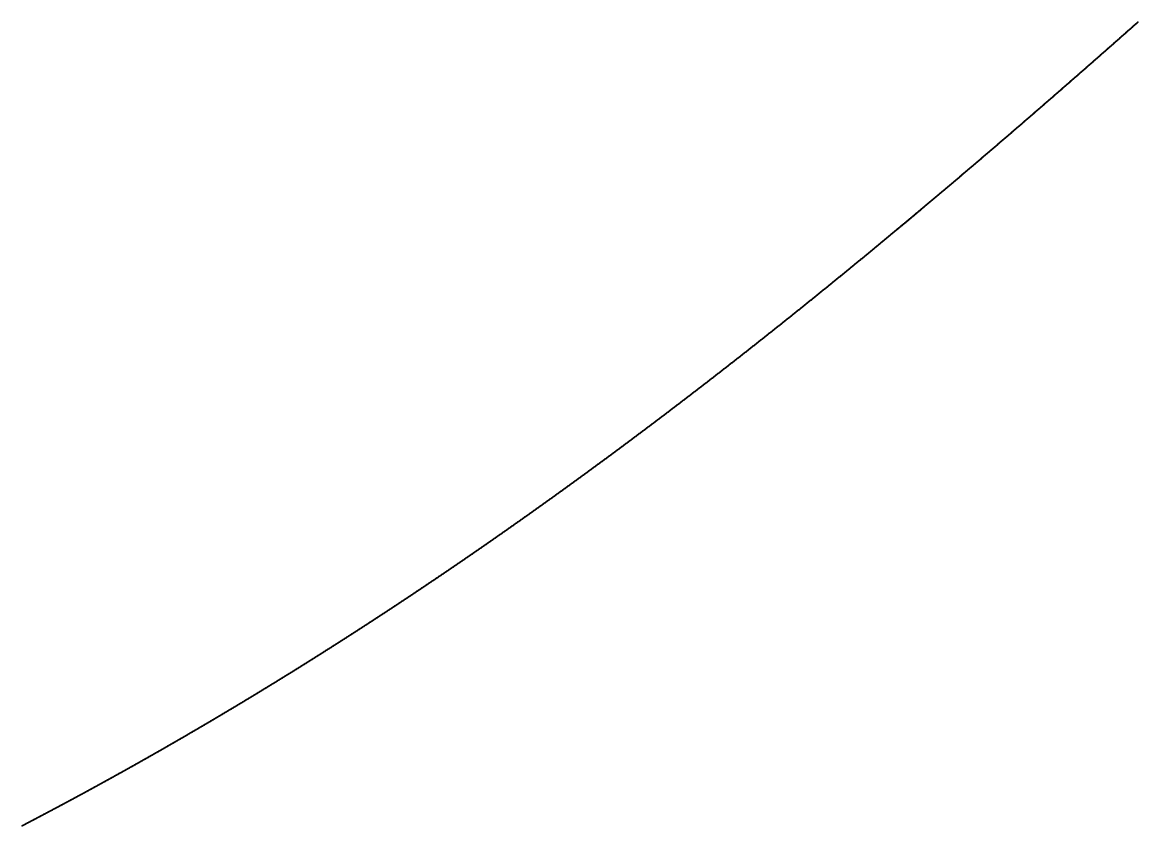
# Model space of a CAD drawing. Header units: metres. Extents: x 0 to 360, y 0 to 49.
# Drawn here: x 45.01 to 67.5, y 9.22 to 25.42 of the extents above; entities that cross this region are included whole.
import ezdxf

# ---------------------------------------------------------------- set-up
doc = ezdxf.new("R2010")
doc.units = ezdxf.units.M

msp = doc.modelspace()

# ---------------------------------------------------------------- linework, layer by layer
for p in [(67.498, 25.414), (67.504, 25.419), (67.243, 25.189), (67.249, 25.194), (67.256, 25.2), (67.262, 25.206), (67.268, 25.211), (67.275, 25.217), (67.281, 25.222), (67.288, 25.228), (67.294, 25.234), (67.3, 25.239), (67.307, 25.245), (67.313, 25.251), (67.319, 25.256), (67.326, 25.262), (67.332, 25.267), (67.339, 25.273), (67.345, 25.279), (67.351, 25.284), (67.358, 25.29), (67.364, 25.296), (67.37, 25.301), (67.377, 25.307), (67.383, 25.313), (67.389, 25.318), (67.396, 25.324), (67.402, 25.329), (67.409, 25.335), (67.415, 25.341), (67.421, 25.346), (67.428, 25.352), (67.434, 25.358), (67.44, 25.363), (67.447, 25.369), (67.453, 25.374), (67.459, 25.38), (67.466, 25.386), (67.472, 25.391), (67.479, 25.397), (67.485, 25.403), (67.491, 25.408), (66.988, 24.963), (66.994, 24.969), (67, 24.975), (67.007, 24.98), (67.013, 24.986), (67.02, 24.992), (67.026, 24.997), (67.032, 25.003), (67.039, 25.008), (67.045, 25.014), (67.051, 25.02), (67.058, 25.025), (67.064, 25.031), (67.071, 25.037), (67.077, 25.042), (67.083, 25.048), (67.09, 25.053), (67.096, 25.059), (67.103, 25.065), (67.109, 25.07), (67.115, 25.076), (67.122, 25.082), (67.128, 25.087), (67.134, 25.093), (67.141, 25.099), (67.147, 25.104), (67.154, 25.11), (67.16, 25.115), (67.166, 25.121), (67.173, 25.127), (67.179, 25.132), (67.186, 25.138), (67.192, 25.144), (67.198, 25.149), (67.205, 25.155), (67.211, 25.161), (67.217, 25.166), (67.224, 25.172), (67.23, 25.177), (67.237, 25.183), (66.738, 24.744), (66.744, 24.749), (66.751, 24.755), (66.757, 24.761), (66.763, 24.766), (66.77, 24.772), (66.776, 24.777), (66.783, 24.783), (66.789, 24.789), (66.796, 24.794), (66.802, 24.8), (66.808, 24.806), (66.815, 24.811), (66.821, 24.817), (66.828, 24.823), (66.834, 24.828), (66.84, 24.834), (66.847, 24.839), (66.853, 24.845), (66.86, 24.851), (66.866, 24.856), (66.872, 24.862), (66.879, 24.868), (66.885, 24.873), (66.892, 24.879), (66.898, 24.884), (66.904, 24.89), (66.911, 24.896), (66.917, 24.901), (66.924, 24.907), (66.93, 24.913), (66.936, 24.918), (66.943, 24.924), (66.949, 24.93), (66.956, 24.935), (66.962, 24.941), (66.968, 24.946), (66.975, 24.952), (66.981, 24.958), (66.481, 24.518), (66.487, 24.524), (66.494, 24.529), (66.5, 24.535), (66.507, 24.541), (66.513, 24.546), (66.52, 24.552), (66.526, 24.558), (66.532, 24.563), (66.539, 24.569), (66.545, 24.575), (66.552, 24.58), (66.558, 24.586), (66.565, 24.591), (66.571, 24.597), (66.577, 24.603), (66.584, 24.608), (66.59, 24.614), (66.597, 24.62), (66.603, 24.625), (66.61, 24.631), (66.616, 24.637), (66.622, 24.642), (66.629, 24.648), (66.635, 24.653), (66.642, 24.659), (66.648, 24.665), (66.654, 24.67), (66.661, 24.676), (66.667, 24.682), (66.674, 24.687), (66.68, 24.693), (66.687, 24.699), (66.693, 24.704), (66.699, 24.71), (66.706, 24.715), (66.712, 24.721), (66.719, 24.727), (66.725, 24.732), (66.731, 24.738), (66.223, 24.293), (66.23, 24.298), (66.236, 24.304), (66.243, 24.31), (66.249, 24.315), (66.256, 24.321), (66.262, 24.326), (66.269, 24.332), (66.275, 24.338), (66.281, 24.343), (66.288, 24.349), (66.294, 24.355), (66.301, 24.36), (66.307, 24.366), (66.314, 24.372), (66.32, 24.377), (66.327, 24.383), (66.333, 24.388), (66.339, 24.394), (66.346, 24.4), (66.352, 24.405), (66.359, 24.411), (66.365, 24.417), (66.372, 24.422), (66.378, 24.428), (66.384, 24.434), (66.391, 24.439), (66.397, 24.445), (66.404, 24.451), (66.41, 24.456), (66.417, 24.462), (66.423, 24.467), (66.43, 24.473), (66.436, 24.479), (66.442, 24.484), (66.449, 24.49), (66.455, 24.496), (66.462, 24.501), (66.468, 24.507), (66.475, 24.513), (65.965, 24.067), (65.971, 24.073), (65.978, 24.078), (65.984, 24.084), (65.991, 24.09), (65.997, 24.095), (66.004, 24.101), (66.01, 24.107), (66.017, 24.112), (66.023, 24.118), (66.03, 24.123), (66.036, 24.129), (66.043, 24.135), (66.049, 24.14), (66.056, 24.146), (66.062, 24.152), (66.068, 24.157), (66.075, 24.163), (66.081, 24.169), (66.088, 24.174), (66.094, 24.18), (66.101, 24.186), (66.107, 24.191), (66.114, 24.197), (66.12, 24.202), (66.127, 24.208), (66.133, 24.214), (66.139, 24.219), (66.146, 24.225), (66.152, 24.231), (66.159, 24.236), (66.165, 24.242), (66.172, 24.248), (66.178, 24.253), (66.185, 24.259), (66.191, 24.264), (66.198, 24.27), (66.204, 24.276), (66.21, 24.281), (66.217, 24.287), (65.706, 23.842), (65.712, 23.847), (65.719, 23.853), (65.725, 23.858), (65.732, 23.864), (65.738, 23.87), (65.745, 23.875), (65.751, 23.881), (65.758, 23.887), (65.764, 23.892), (65.771, 23.898), (65.777, 23.904), (65.784, 23.909), (65.79, 23.915), (65.797, 23.92), (65.803, 23.926), (65.81, 23.932), (65.816, 23.937), (65.823, 23.943), (65.829, 23.949), (65.836, 23.954), (65.842, 23.96), (65.848, 23.966), (65.855, 23.971), (65.861, 23.977), (65.868, 23.982), (65.874, 23.988), (65.881, 23.994), (65.887, 23.999), (65.894, 24.005), (65.9, 24.011), (65.907, 24.016), (65.913, 24.022), (65.92, 24.028), (65.926, 24.033), (65.933, 24.039), (65.939, 24.045), (65.946, 24.05), (65.952, 24.056), (65.959, 24.061), (65.446, 23.616), (65.452, 23.622), (65.459, 23.627), (65.465, 23.633), (65.472, 23.639), (65.478, 23.644), (65.485, 23.65), (65.491, 23.655), (65.498, 23.661), (65.504, 23.667), (65.511, 23.672), (65.517, 23.678), (65.524, 23.684), (65.53, 23.689), (65.537, 23.695), (65.543, 23.701), (65.55, 23.706), (65.556, 23.712), (65.563, 23.717), (65.569, 23.723), (65.576, 23.729), (65.582, 23.734), (65.589, 23.74), (65.595, 23.746), (65.602, 23.751), (65.608, 23.757), (65.615, 23.763), (65.621, 23.768), (65.628, 23.774), (65.634, 23.779), (65.641, 23.785), (65.647, 23.791), (65.654, 23.796), (65.66, 23.802), (65.667, 23.808), (65.673, 23.813), (65.68, 23.819), (65.686, 23.825), (65.693, 23.83), (65.699, 23.836), (65.185, 23.39), (65.192, 23.396), (65.198, 23.402), (65.205, 23.407), (65.211, 23.413), (65.218, 23.419), (65.224, 23.424), (65.231, 23.43), (65.237, 23.436), (65.244, 23.441), (65.25, 23.447), (65.257, 23.452), (65.263, 23.458), (65.27, 23.464), (65.276, 23.469), (65.283, 23.475), (65.289, 23.481), (65.296, 23.486), (65.303, 23.492), (65.309, 23.498), (65.316, 23.503), (65.322, 23.509), (65.329, 23.514), (65.335, 23.52), (65.342, 23.526), (65.348, 23.531), (65.355, 23.537), (65.361, 23.543), (65.368, 23.548), (65.374, 23.554), (65.381, 23.56), (65.387, 23.565), (65.394, 23.571), (65.4, 23.576), (65.407, 23.582), (65.413, 23.588), (65.42, 23.593), (65.426, 23.599), (65.433, 23.605), (65.439, 23.61), (64.923, 23.165), (64.93, 23.171), (64.937, 23.176), (64.943, 23.182), (64.95, 23.187), (64.956, 23.193), (64.963, 23.199), (64.969, 23.204), (64.976, 23.21), (64.982, 23.216), (64.989, 23.221), (64.995, 23.227), (65.002, 23.233), (65.009, 23.238), (65.015, 23.244), (65.022, 23.249), (65.028, 23.255), (65.035, 23.261), (65.041, 23.266), (65.048, 23.272), (65.054, 23.278), (65.061, 23.283), (65.067, 23.289), (65.074, 23.295), (65.081, 23.3), (65.087, 23.306), (65.094, 23.311), (65.1, 23.317), (65.107, 23.323), (65.113, 23.328), (65.12, 23.334), (65.126, 23.34), (65.133, 23.345), (65.139, 23.351), (65.146, 23.357), (65.152, 23.362), (65.159, 23.368), (65.165, 23.373), (65.172, 23.379), (65.179, 23.385), (64.661, 22.939), (64.668, 22.945), (64.674, 22.951), (64.681, 22.956), (64.687, 22.962), (64.694, 22.968), (64.7, 22.973), (64.707, 22.979), (64.714, 22.985), (64.72, 22.99), (64.727, 22.996), (64.733, 23.001), (64.74, 23.007), (64.746, 23.013), (64.753, 23.018), (64.759, 23.024), (64.766, 23.03), (64.773, 23.035), (64.779, 23.041), (64.786, 23.047), (64.792, 23.052), (64.799, 23.058), (64.805, 23.063), (64.812, 23.069), (64.819, 23.075), (64.825, 23.08), (64.832, 23.086), (64.838, 23.092), (64.845, 23.097), (64.851, 23.103), (64.858, 23.109), (64.864, 23.114), (64.871, 23.12), (64.878, 23.125), (64.884, 23.131), (64.891, 23.137), (64.897, 23.142), (64.904, 23.148), (64.91, 23.154), (64.917, 23.159), (64.404, 22.72), (64.411, 22.725), (64.417, 22.731), (64.424, 22.737), (64.431, 22.742), (64.437, 22.748), (64.444, 22.753), (64.45, 22.759), (64.457, 22.765), (64.464, 22.77), (64.47, 22.776), (64.477, 22.782), (64.483, 22.787), (64.49, 22.793), (64.496, 22.799), (64.503, 22.804), (64.51, 22.81), (64.516, 22.815), (64.523, 22.821), (64.529, 22.827), (64.536, 22.832), (64.543, 22.838), (64.549, 22.844), (64.556, 22.849), (64.562, 22.855), (64.569, 22.861), (64.575, 22.866), (64.582, 22.872), (64.589, 22.877), (64.595, 22.883), (64.602, 22.889), (64.608, 22.894), (64.615, 22.9), (64.622, 22.906), (64.628, 22.911), (64.635, 22.917), (64.641, 22.923), (64.648, 22.928), (64.654, 22.934), (64.14, 22.494), (64.147, 22.5), (64.153, 22.506), (64.16, 22.511), (64.167, 22.517), (64.173, 22.522), (64.18, 22.528), (64.186, 22.534), (64.193, 22.539), (64.2, 22.545), (64.206, 22.551), (64.213, 22.556), (64.219, 22.562), (64.226, 22.568), (64.233, 22.573), (64.239, 22.579), (64.246, 22.584), (64.252, 22.59), (64.259, 22.596), (64.266, 22.601), (64.272, 22.607), (64.279, 22.613), (64.285, 22.618), (64.292, 22.624), (64.299, 22.63), (64.305, 22.635), (64.312, 22.641), (64.318, 22.646), (64.325, 22.652), (64.332, 22.658), (64.338, 22.663), (64.345, 22.669), (64.351, 22.675), (64.358, 22.68), (64.365, 22.686), (64.371, 22.691), (64.378, 22.697), (64.384, 22.703), (64.391, 22.708), (64.398, 22.714), (63.875, 22.269), (63.882, 22.275), (63.888, 22.28), (63.895, 22.286), (63.902, 22.292), (63.908, 22.297), (63.915, 22.303), (63.921, 22.309), (63.928, 22.314), (63.935, 22.32), (63.941, 22.325), (63.948, 22.331), (63.955, 22.337), (63.961, 22.342), (63.968, 22.348), (63.974, 22.354), (63.981, 22.359), (63.988, 22.365), (63.994, 22.37), (64.001, 22.376), (64.008, 22.382), (64.014, 22.387), (64.021, 22.393), (64.027, 22.399), (64.034, 22.404), (64.041, 22.41), (64.047, 22.415), (64.054, 22.421), (64.061, 22.427), (64.067, 22.432), (64.074, 22.438), (64.08, 22.444), (64.087, 22.449), (64.094, 22.455), (64.1, 22.461), (64.107, 22.466), (64.114, 22.472), (64.12, 22.477), (64.127, 22.483), (64.133, 22.489), (63.609, 22.044), (63.616, 22.05), (63.622, 22.055), (63.629, 22.061), (63.636, 22.067), (63.642, 22.072), (63.649, 22.078), (63.656, 22.083), (63.662, 22.089), (63.669, 22.095), (63.676, 22.1), (63.682, 22.106), (63.689, 22.112), (63.696, 22.117), (63.702, 22.123), (63.709, 22.128), (63.716, 22.134), (63.722, 22.14), (63.729, 22.145), (63.735, 22.151), (63.742, 22.157), (63.749, 22.162), (63.755, 22.168), (63.762, 22.173), (63.769, 22.179), (63.775, 22.185), (63.782, 22.19), (63.789, 22.196), (63.795, 22.202), (63.802, 22.207), (63.809, 22.213), (63.815, 22.218), (63.822, 22.224), (63.828, 22.23), (63.835, 22.235), (63.842, 22.241), (63.848, 22.247), (63.855, 22.252), (63.862, 22.258), (63.868, 22.263), (63.342, 21.819), (63.349, 21.825), (63.355, 21.83), (63.362, 21.836), (63.369, 21.842), (63.376, 21.847), (63.382, 21.853), (63.389, 21.858), (63.396, 21.864), (63.402, 21.87), (63.409, 21.875), (63.416, 21.881), (63.422, 21.887), (63.429, 21.892), (63.436, 21.898), (63.442, 21.903), (63.449, 21.909), (63.456, 21.915), (63.462, 21.92), (63.469, 21.926), (63.476, 21.932), (63.482, 21.937), (63.489, 21.943), (63.496, 21.948), (63.502, 21.954), (63.509, 21.96), (63.516, 21.965), (63.522, 21.971), (63.529, 21.977), (63.536, 21.982), (63.542, 21.988), (63.549, 21.993), (63.556, 21.999), (63.562, 22.005), (63.569, 22.01), (63.576, 22.016), (63.582, 22.022), (63.589, 22.027), (63.596, 22.033), (63.602, 22.038), (63.074, 21.594), (63.081, 21.6), (63.088, 21.605), (63.094, 21.611), (63.101, 21.617), (63.108, 21.622), (63.115, 21.628), (63.121, 21.634), (63.128, 21.639), (63.135, 21.645), (63.141, 21.65), (63.148, 21.656), (63.155, 21.662), (63.161, 21.667), (63.168, 21.673), (63.175, 21.679), (63.182, 21.684), (63.188, 21.69), (63.195, 21.695), (63.202, 21.701), (63.208, 21.707), (63.215, 21.712), (63.222, 21.718), (63.228, 21.723), (63.235, 21.729), (63.242, 21.735), (63.248, 21.74), (63.255, 21.746), (63.262, 21.752), (63.269, 21.757), (63.275, 21.763), (63.282, 21.768), (63.289, 21.774), (63.295, 21.78), (63.302, 21.785), (63.309, 21.791), (63.315, 21.797), (63.322, 21.802), (63.329, 21.808), (63.335, 21.813), (62.806, 21.37), (62.812, 21.375), (62.819, 21.381), (62.826, 21.386), (62.832, 21.392), (62.839, 21.398), (62.846, 21.403), (62.853, 21.409), (62.859, 21.415), (62.866, 21.42), (62.873, 21.426), (62.88, 21.431), (62.886, 21.437), (62.893, 21.443), (62.9, 21.448), (62.906, 21.454), (62.913, 21.459), (62.92, 21.465), (62.927, 21.471), (62.933, 21.476), (62.94, 21.482), (62.947, 21.488), (62.953, 21.493), (62.96, 21.499), (62.967, 21.504), (62.974, 21.51), (62.98, 21.516), (62.987, 21.521), (62.994, 21.527), (63, 21.532), (63.007, 21.538), (63.014, 21.544), (63.021, 21.549), (63.027, 21.555), (63.034, 21.561), (63.041, 21.566), (63.047, 21.572), (63.054, 21.577), (63.061, 21.583), (63.068, 21.589), (62.536, 21.145), (62.543, 21.151), (62.549, 21.156), (62.556, 21.162), (62.563, 21.168), (62.57, 21.173), (62.576, 21.179), (62.583, 21.184), (62.59, 21.19), (62.597, 21.196), (62.603, 21.201), (62.61, 21.207), (62.617, 21.212), (62.624, 21.218), (62.63, 21.224), (62.637, 21.229), (62.644, 21.235), (62.651, 21.241), (62.657, 21.246), (62.664, 21.252), (62.671, 21.257), (62.678, 21.263), (62.684, 21.269), (62.691, 21.274), (62.698, 21.28), (62.704, 21.285), (62.711, 21.291), (62.718, 21.297), (62.725, 21.302), (62.731, 21.308), (62.738, 21.313), (62.745, 21.319), (62.752, 21.325), (62.758, 21.33), (62.765, 21.336), (62.772, 21.342), (62.779, 21.347), (62.785, 21.353), (62.792, 21.358), (62.799, 21.364), (62.258, 20.915), (62.265, 20.921), (62.272, 20.927), (62.279, 20.932), (62.285, 20.938), (62.292, 20.943), (62.299, 20.949), (62.306, 20.955), (62.313, 20.96), (62.319, 20.966), (62.326, 20.971), (62.333, 20.977), (62.34, 20.983), (62.346, 20.988), (62.353, 20.994), (62.36, 20.999), (62.367, 21.005), (62.373, 21.011), (62.38, 21.016), (62.387, 21.022), (62.394, 21.027), (62.401, 21.033), (62.407, 21.039), (62.414, 21.044), (62.421, 21.05), (62.428, 21.055), (62.434, 21.061), (62.441, 21.067), (62.448, 21.072), (62.455, 21.078), (62.461, 21.083), (62.468, 21.089), (62.475, 21.095), (62.482, 21.1), (62.488, 21.106), (62.495, 21.111), (62.502, 21.117), (62.509, 21.123), (62.516, 21.128), (62.522, 21.134), (62.529, 21.14), (61.987, 20.691), (61.993, 20.697), (62, 20.702), (62.007, 20.708), (62.014, 20.714), (62.021, 20.719), (62.027, 20.725), (62.034, 20.73), (62.041, 20.736), (62.048, 20.742), (62.055, 20.747), (62.061, 20.753), (62.068, 20.758), (62.075, 20.764), (62.082, 20.77), (62.089, 20.775), (62.095, 20.781), (62.102, 20.786), (62.109, 20.792), (62.116, 20.798), (62.123, 20.803), (62.129, 20.809), (62.136, 20.814), (62.143, 20.82), (62.15, 20.826), (62.157, 20.831), (62.163, 20.837), (62.17, 20.842), (62.177, 20.848), (62.184, 20.854), (62.19, 20.859), (62.197, 20.865), (62.204, 20.87), (62.211, 20.876), (62.218, 20.882), (62.224, 20.887), (62.231, 20.893), (62.238, 20.898), (62.245, 20.904), (62.252, 20.91), (61.714, 20.468), (61.721, 20.473), (61.728, 20.479), (61.734, 20.484), (61.741, 20.49), (61.748, 20.495), (61.755, 20.501), (61.762, 20.507), (61.768, 20.512), (61.775, 20.518), (61.782, 20.523), (61.789, 20.529), (61.796, 20.535), (61.803, 20.54), (61.809, 20.546), (61.816, 20.551), (61.823, 20.557), (61.83, 20.563), (61.837, 20.568), (61.844, 20.574), (61.85, 20.579), (61.857, 20.585), (61.864, 20.591), (61.871, 20.596), (61.878, 20.602), (61.884, 20.607), (61.891, 20.613), (61.898, 20.619), (61.905, 20.624), (61.912, 20.63), (61.918, 20.635), (61.925, 20.641), (61.932, 20.647), (61.939, 20.652), (61.946, 20.658), (61.953, 20.663), (61.959, 20.669), (61.966, 20.675), (61.973, 20.68), (61.98, 20.686), (61.44, 20.244), (61.447, 20.25), (61.454, 20.255), (61.461, 20.261), (61.468, 20.266), (61.474, 20.272), (61.481, 20.278), (61.488, 20.283), (61.495, 20.289), (61.502, 20.294), (61.509, 20.3), (61.515, 20.305), (61.522, 20.311), (61.529, 20.317), (61.536, 20.322), (61.543, 20.328), (61.55, 20.333), (61.557, 20.339), (61.563, 20.345), (61.57, 20.35), (61.577, 20.356), (61.584, 20.361), (61.591, 20.367), (61.598, 20.373), (61.604, 20.378), (61.611, 20.384), (61.618, 20.389), (61.625, 20.395), (61.632, 20.4), (61.639, 20.406), (61.646, 20.412), (61.652, 20.417), (61.659, 20.423), (61.666, 20.428), (61.673, 20.434), (61.68, 20.44), (61.687, 20.445), (61.693, 20.451), (61.7, 20.456), (61.707, 20.462), (61.165, 20.021), (61.172, 20.026), (61.179, 20.032), (61.186, 20.038), (61.193, 20.043), (61.2, 20.049), (61.207, 20.054), (61.213, 20.06), (61.22, 20.065), (61.227, 20.071), (61.234, 20.077), (61.241, 20.082), (61.248, 20.088), (61.255, 20.093), (61.262, 20.099), (61.268, 20.104), (61.275, 20.11), (61.282, 20.116), (61.289, 20.121), (61.296, 20.127), (61.303, 20.132), (61.31, 20.138), (61.317, 20.144), (61.323, 20.149), (61.33, 20.155), (61.337, 20.16), (61.344, 20.166), (61.351, 20.171), (61.358, 20.177), (61.365, 20.183), (61.372, 20.188), (61.378, 20.194), (61.385, 20.199), (61.392, 20.205), (61.399, 20.211), (61.406, 20.216), (61.413, 20.222), (61.42, 20.227), (61.426, 20.233), (61.433, 20.238), (60.883, 19.792), (60.889, 19.798), (60.896, 19.803), (60.903, 19.809), (60.91, 19.815), (60.917, 19.82), (60.924, 19.826), (60.931, 19.831), (60.938, 19.837), (60.945, 19.842), (60.952, 19.848), (60.959, 19.854), (60.965, 19.859), (60.972, 19.865), (60.979, 19.87), (60.986, 19.876), (60.993, 19.881), (61, 19.887), (61.007, 19.893), (61.014, 19.898), (61.021, 19.904), (61.028, 19.909), (61.034, 19.915), (61.041, 19.92), (61.048, 19.926), (61.055, 19.932), (61.062, 19.937), (61.069, 19.943), (61.076, 19.948), (61.083, 19.954), (61.09, 19.959), (61.096, 19.965), (61.103, 19.971), (61.11, 19.976), (61.117, 19.982), (61.124, 19.987), (61.131, 19.993), (61.138, 19.998), (61.145, 20.004), (61.152, 20.01), (61.158, 20.015), (60.606, 19.57), (60.613, 19.575), (60.619, 19.581), (60.626, 19.586), (60.633, 19.592), (60.64, 19.597), (60.647, 19.603), (60.654, 19.609), (60.661, 19.614), (60.668, 19.62), (60.675, 19.625), (60.682, 19.631), (60.689, 19.636), (60.696, 19.642), (60.703, 19.648), (60.71, 19.653), (60.717, 19.659), (60.723, 19.664), (60.73, 19.67), (60.737, 19.675), (60.744, 19.681), (60.751, 19.686), (60.758, 19.692), (60.765, 19.698), (60.772, 19.703), (60.779, 19.709), (60.786, 19.714), (60.793, 19.72), (60.8, 19.725), (60.806, 19.731), (60.813, 19.737), (60.82, 19.742), (60.827, 19.748), (60.834, 19.753), (60.841, 19.759), (60.848, 19.764), (60.855, 19.77), (60.862, 19.776), (60.869, 19.781), (60.876, 19.787), (60.321, 19.342), (60.328, 19.347), (60.335, 19.353), (60.342, 19.358), (60.348, 19.364), (60.355, 19.37), (60.362, 19.375), (60.369, 19.381), (60.376, 19.386), (60.383, 19.392), (60.39, 19.397), (60.397, 19.403), (60.404, 19.408), (60.411, 19.414), (60.418, 19.42), (60.425, 19.425), (60.432, 19.431), (60.439, 19.436), (60.446, 19.442), (60.453, 19.447), (60.46, 19.453), (60.467, 19.458), (60.474, 19.464), (60.481, 19.47), (60.488, 19.475), (60.495, 19.481), (60.501, 19.486), (60.508, 19.492), (60.515, 19.497), (60.522, 19.503), (60.529, 19.508), (60.536, 19.514), (60.543, 19.52), (60.55, 19.525), (60.557, 19.531), (60.564, 19.536), (60.571, 19.542), (60.578, 19.547), (60.585, 19.553), (60.592, 19.559), (60.599, 19.564), (60.041, 19.12), (60.048, 19.125), (60.055, 19.131), (60.062, 19.137), (60.069, 19.142), (60.076, 19.148), (60.083, 19.153), (60.09, 19.159), (60.097, 19.164), (60.104, 19.17), (60.111, 19.175), (60.118, 19.181), (60.125, 19.186), (60.132, 19.192), (60.139, 19.198), (60.146, 19.203), (60.153, 19.209), (60.16, 19.214), (60.167, 19.22), (60.174, 19.225), (60.181, 19.231), (60.188, 19.236), (60.195, 19.242), (60.202, 19.247), (60.209, 19.253), (60.216, 19.259), (60.223, 19.264), (60.23, 19.27), (60.237, 19.275), (60.244, 19.281), (60.251, 19.286), (60.258, 19.292), (60.265, 19.297), (60.272, 19.303), (60.279, 19.308), (60.286, 19.314), (60.293, 19.32), (60.3, 19.325), (60.307, 19.331), (60.314, 19.336), (59.754, 18.893), (59.761, 18.898), (59.768, 18.904), (59.775, 18.909), (59.782, 18.915), (59.789, 18.92), (59.796, 18.926), (59.803, 18.932), (59.81, 18.937), (59.817, 18.943), (59.824, 18.948), (59.831, 18.954), (59.838, 18.959), (59.845, 18.965), (59.852, 18.97), (59.859, 18.976), (59.866, 18.981), (59.873, 18.987), (59.88, 18.992), (59.887, 18.998), (59.894, 19.004), (59.901, 19.009), (59.908, 19.015), (59.915, 19.02), (59.922, 19.026), (59.93, 19.031), (59.937, 19.037), (59.944, 19.042), (59.951, 19.048), (59.958, 19.053), (59.965, 19.059), (59.972, 19.064), (59.979, 19.07), (59.986, 19.076), (59.993, 19.081), (60, 19.087), (60.007, 19.092), (60.013, 19.098), (60.02, 19.103), (60.027, 19.109), (60.034, 19.114), (59.473, 18.672), (59.48, 18.677), (59.487, 18.683), (59.494, 18.688), (59.501, 18.694), (59.508, 18.699), (59.515, 18.705), (59.522, 18.71), (59.529, 18.716), (59.536, 18.721), (59.543, 18.727), (59.55, 18.732), (59.557, 18.738), (59.564, 18.743), (59.571, 18.749), (59.578, 18.755), (59.585, 18.76), (59.593, 18.766), (59.6, 18.771), (59.607, 18.777), (59.614, 18.782), (59.621, 18.788), (59.628, 18.793), (59.635, 18.799), (59.642, 18.804), (59.649, 18.81), (59.656, 18.815), (59.663, 18.821), (59.67, 18.826), (59.677, 18.832), (59.684, 18.837), (59.691, 18.843), (59.698, 18.849), (59.705, 18.854), (59.712, 18.86), (59.719, 18.865), (59.726, 18.871), (59.733, 18.876), (59.74, 18.882), (59.747, 18.887), (59.183, 18.445), (59.19, 18.451), (59.197, 18.456), (59.204, 18.462), (59.211, 18.467), (59.218, 18.473), (59.226, 18.478), (59.233, 18.484), (59.24, 18.489), (59.247, 18.495), (59.254, 18.5), (59.261, 18.506), (59.268, 18.512), (59.275, 18.517), (59.282, 18.523), (59.289, 18.528), (59.296, 18.534), (59.303, 18.539), (59.31, 18.545), (59.317, 18.55), (59.325, 18.556), (59.332, 18.561), (59.339, 18.567), (59.346, 18.572), (59.353, 18.578), (59.36, 18.583), (59.367, 18.589), (59.374, 18.594), (59.381, 18.6), (59.388, 18.605), (59.395, 18.611), (59.402, 18.616), (59.409, 18.622), (59.416, 18.627), (59.423, 18.633), (59.43, 18.638), (59.437, 18.644), (59.445, 18.65), (59.452, 18.655), (59.459, 18.661), (59.466, 18.666), (58.892, 18.219), (58.899, 18.225), (58.906, 18.23), (58.914, 18.236), (58.921, 18.242), (58.928, 18.247), (58.935, 18.253), (58.942, 18.258), (58.949, 18.264), (58.956, 18.269), (58.963, 18.275), (58.97, 18.28), (58.977, 18.286), (58.985, 18.291), (58.992, 18.297), (58.999, 18.302), (59.006, 18.308), (59.013, 18.313), (59.02, 18.319), (59.027, 18.324), (59.034, 18.33), (59.041, 18.335), (59.048, 18.341), (59.056, 18.346), (59.063, 18.352), (59.07, 18.357), (59.077, 18.363), (59.084, 18.368), (59.091, 18.374), (59.098, 18.379), (59.105, 18.385), (59.112, 18.39), (59.119, 18.396), (59.126, 18.401), (59.134, 18.407), (59.141, 18.412), (59.148, 18.418), (59.155, 18.423), (59.162, 18.429), (59.169, 18.434), (59.176, 18.44), (58.6, 17.994), (58.607, 18), (58.614, 18.005), (58.622, 18.011), (58.629, 18.016), (58.636, 18.022), (58.643, 18.027), (58.65, 18.033), (58.657, 18.038), (58.664, 18.044), (58.671, 18.049), (58.679, 18.055), (58.686, 18.06), (58.693, 18.066), (58.7, 18.071), (58.707, 18.077), (58.714, 18.082), (58.721, 18.088), (58.729, 18.093), (58.736, 18.099), (58.743, 18.104), (58.75, 18.109), (58.757, 18.115), (58.764, 18.12), (58.771, 18.126), (58.778, 18.131), (58.786, 18.137), (58.793, 18.142), (58.8, 18.148), (58.807, 18.153), (58.814, 18.159), (58.821, 18.164), (58.828, 18.17), (58.835, 18.175), (58.842, 18.181), (58.85, 18.186), (58.857, 18.192), (58.864, 18.197), (58.871, 18.203), (58.878, 18.208), (58.885, 18.214), (58.307, 17.769), (58.314, 17.775), (58.321, 17.78), (58.328, 17.786), (58.335, 17.791), (58.343, 17.797), (58.35, 17.802), (58.357, 17.808), (58.364, 17.813), (58.371, 17.819), (58.378, 17.824), (58.386, 17.83), (58.393, 17.835), (58.4, 17.84), (58.407, 17.846), (58.414, 17.851), (58.421, 17.857), (58.429, 17.862), (58.436, 17.868), (58.443, 17.873), (58.45, 17.879), (58.457, 17.884), (58.464, 17.89), (58.471, 17.895), (58.479, 17.901), (58.486, 17.906), (58.493, 17.912), (58.5, 17.917), (58.507, 17.923), (58.514, 17.928), (58.522, 17.934), (58.529, 17.939), (58.536, 17.945), (58.543, 17.95), (58.55, 17.956), (58.557, 17.961), (58.564, 17.967), (58.572, 17.972), (58.579, 17.978), (58.586, 17.983), (58.593, 17.989), (58.012, 17.545), (58.019, 17.55), (58.027, 17.556), (58.034, 17.561), (58.041, 17.567), (58.048, 17.572), (58.055, 17.578), (58.063, 17.583), (58.07, 17.589), (58.077, 17.594), (58.084, 17.6), (58.091, 17.605), (58.099, 17.61), (58.106, 17.616), (58.113, 17.621), (58.12, 17.627), (58.127, 17.632), (58.134, 17.638), (58.142, 17.643), (58.149, 17.649), (58.156, 17.654), (58.163, 17.66), (58.17, 17.665), (58.178, 17.671), (58.185, 17.676), (58.192, 17.682), (58.199, 17.687), (58.206, 17.693), (58.213, 17.698), (58.221, 17.704), (58.228, 17.709), (58.235, 17.714), (58.242, 17.72), (58.249, 17.725), (58.257, 17.731), (58.264, 17.736), (58.271, 17.742), (58.278, 17.747), (58.285, 17.753), (58.292, 17.758), (58.3, 17.764), (57.716, 17.321), (57.723, 17.326), (57.731, 17.332), (57.738, 17.337), (57.745, 17.343), (57.752, 17.348), (57.76, 17.354), (57.767, 17.359), (57.774, 17.365), (57.781, 17.37), (57.789, 17.376), (57.796, 17.381), (57.803, 17.386), (57.81, 17.392), (57.817, 17.397), (57.825, 17.403), (57.832, 17.408), (57.839, 17.414), (57.846, 17.419), (57.854, 17.425), (57.861, 17.43), (57.868, 17.436), (57.875, 17.441), (57.882, 17.446), (57.89, 17.452), (57.897, 17.457), (57.904, 17.463), (57.911, 17.468), (57.918, 17.474), (57.926, 17.479), (57.933, 17.485), (57.94, 17.49), (57.947, 17.496), (57.955, 17.501), (57.962, 17.507), (57.969, 17.512), (57.976, 17.518), (57.983, 17.523), (57.991, 17.528), (57.998, 17.534), (58.005, 17.539), (57.412, 17.092), (57.419, 17.098), (57.426, 17.103), (57.434, 17.109), (57.441, 17.114), (57.448, 17.119), (57.455, 17.125), (57.463, 17.13), (57.47, 17.136), (57.477, 17.141), (57.484, 17.147), (57.492, 17.152), (57.499, 17.158), (57.506, 17.163), (57.513, 17.168), (57.521, 17.174), (57.528, 17.179), (57.535, 17.185), (57.542, 17.19), (57.55, 17.196), (57.557, 17.201), (57.564, 17.207), (57.571, 17.212), (57.579, 17.217), (57.586, 17.223), (57.593, 17.228), (57.6, 17.234), (57.608, 17.239), (57.615, 17.245), (57.622, 17.25), (57.629, 17.256), (57.637, 17.261), (57.644, 17.266), (57.651, 17.272), (57.658, 17.277), (57.666, 17.283), (57.673, 17.288), (57.68, 17.294), (57.687, 17.299), (57.695, 17.305), (57.702, 17.31), (57.709, 17.316), (57.113, 16.869), (57.12, 16.875), (57.128, 16.88), (57.135, 16.886), (57.142, 16.891), (57.15, 16.897), (57.157, 16.902), (57.164, 16.907), (57.172, 16.913), (57.179, 16.918), (57.186, 16.924), (57.193, 16.929), (57.201, 16.935), (57.208, 16.94), (57.215, 16.945), (57.223, 16.951), (57.23, 16.956), (57.237, 16.962), (57.244, 16.967), (57.252, 16.973), (57.259, 16.978), (57.266, 16.983), (57.274, 16.989), (57.281, 16.994), (57.288, 17), (57.295, 17.005), (57.303, 17.011), (57.31, 17.016), (57.317, 17.022), (57.324, 17.027), (57.332, 17.032), (57.339, 17.038), (57.346, 17.043), (57.354, 17.049), (57.361, 17.054), (57.368, 17.06), (57.375, 17.065), (57.383, 17.07), (57.39, 17.076), (57.397, 17.081), (57.404, 17.087), (56.813, 16.647), (56.821, 16.653), (56.828, 16.658), (56.835, 16.664), (56.843, 16.669), (56.85, 16.674), (56.857, 16.68), (56.865, 16.685), (56.872, 16.691), (56.879, 16.696), (56.887, 16.701), (56.894, 16.707), (56.901, 16.712), (56.909, 16.718), (56.916, 16.723), (56.923, 16.728), (56.93, 16.734), (56.938, 16.739), (56.945, 16.745), (56.952, 16.75), (56.96, 16.756), (56.967, 16.761), (56.974, 16.766), (56.982, 16.772), (56.989, 16.777), (56.996, 16.783), (57.004, 16.788), (57.011, 16.794), (57.018, 16.799), (57.026, 16.804), (57.033, 16.81), (57.04, 16.815), (57.047, 16.821), (57.055, 16.826), (57.062, 16.831), (57.069, 16.837), (57.077, 16.842), (57.084, 16.848), (57.091, 16.853), (57.099, 16.859), (57.106, 16.864), (56.505, 16.42), (56.512, 16.426), (56.519, 16.431), (56.527, 16.437), (56.534, 16.442), (56.541, 16.447), (56.549, 16.453), (56.556, 16.458), (56.564, 16.463), (56.571, 16.469), (56.578, 16.474), (56.586, 16.48), (56.593, 16.485), (56.6, 16.49), (56.608, 16.496), (56.615, 16.501), (56.622, 16.507), (56.63, 16.512), (56.637, 16.518), (56.644, 16.523), (56.652, 16.528), (56.659, 16.534), (56.666, 16.539), (56.674, 16.545), (56.681, 16.55), (56.689, 16.555), (56.696, 16.561), (56.703, 16.566), (56.711, 16.572), (56.718, 16.577), (56.725, 16.582), (56.733, 16.588), (56.74, 16.593), (56.747, 16.599), (56.755, 16.604), (56.762, 16.609), (56.769, 16.615), (56.777, 16.62), (56.784, 16.626), (56.791, 16.631), (56.799, 16.636), (56.806, 16.642), (56.195, 16.194), (56.202, 16.199), (56.209, 16.205), (56.217, 16.21), (56.224, 16.216), (56.232, 16.221), (56.239, 16.226), (56.246, 16.232), (56.254, 16.237), (56.261, 16.242), (56.269, 16.248), (56.276, 16.253), (56.283, 16.259), (56.291, 16.264), (56.298, 16.269), (56.306, 16.275), (56.313, 16.28), (56.32, 16.286), (56.328, 16.291), (56.335, 16.296), (56.342, 16.302), (56.35, 16.307), (56.357, 16.312), (56.365, 16.318), (56.372, 16.323), (56.379, 16.329), (56.387, 16.334), (56.394, 16.339), (56.401, 16.345), (56.409, 16.35), (56.416, 16.356), (56.424, 16.361), (56.431, 16.366), (56.438, 16.372), (56.446, 16.377), (56.453, 16.383), (56.46, 16.388), (56.468, 16.393), (56.475, 16.399), (56.483, 16.404), (56.49, 16.41), (56.497, 16.415), (55.883, 15.968), (55.891, 15.974), (55.898, 15.979), (55.905, 15.984), (55.913, 15.99), (55.92, 15.995), (55.928, 16.001), (55.935, 16.006), (55.943, 16.011), (55.95, 16.017), (55.957, 16.022), (55.965, 16.027), (55.972, 16.033), (55.98, 16.038), (55.987, 16.043), (55.995, 16.049), (56.002, 16.054), (56.009, 16.06), (56.017, 16.065), (56.024, 16.07), (56.032, 16.076), (56.039, 16.081), (56.046, 16.086), (56.054, 16.092), (56.061, 16.097), (56.069, 16.103), (56.076, 16.108), (56.084, 16.113), (56.091, 16.119), (56.098, 16.124), (56.106, 16.129), (56.113, 16.135), (56.121, 16.14), (56.128, 16.146), (56.135, 16.151), (56.143, 16.156), (56.15, 16.162), (56.158, 16.167), (56.165, 16.172), (56.172, 16.178), (56.18, 16.183), (56.187, 16.189), (55.57, 15.743), (55.578, 15.749), (55.585, 15.754), (55.593, 15.759), (55.6, 15.765), (55.607, 15.77), (55.615, 15.776), (55.622, 15.781), (55.63, 15.786), (55.637, 15.792), (55.645, 15.797), (55.652, 15.802), (55.66, 15.808), (55.667, 15.813), (55.675, 15.818), (55.682, 15.824), (55.69, 15.829), (55.697, 15.834), (55.704, 15.84), (55.712, 15.845), (55.719, 15.85), (55.727, 15.856), (55.734, 15.861), (55.742, 15.867), (55.749, 15.872), (55.757, 15.877), (55.764, 15.883), (55.771, 15.888), (55.779, 15.893), (55.786, 15.899), (55.794, 15.904), (55.801, 15.909), (55.809, 15.915), (55.816, 15.92), (55.824, 15.925), (55.831, 15.931), (55.838, 15.936), (55.846, 15.942), (55.853, 15.947), (55.861, 15.952), (55.868, 15.958), (55.876, 15.963), (55.256, 15.519), (55.263, 15.525), (55.271, 15.53), (55.278, 15.535), (55.286, 15.541), (55.293, 15.546), (55.301, 15.551), (55.308, 15.557), (55.316, 15.562), (55.323, 15.567), (55.331, 15.573), (55.338, 15.578), (55.346, 15.583), (55.353, 15.589), (55.361, 15.594), (55.368, 15.599), (55.376, 15.605), (55.383, 15.61), (55.391, 15.615), (55.398, 15.621), (55.406, 15.626), (55.413, 15.631), (55.421, 15.637), (55.428, 15.642), (55.436, 15.647), (55.443, 15.653), (55.45, 15.658), (55.458, 15.663), (55.465, 15.669), (55.473, 15.674), (55.48, 15.679), (55.488, 15.685), (55.495, 15.69), (55.503, 15.695), (55.51, 15.701), (55.518, 15.706), (55.525, 15.711), (55.533, 15.717), (55.54, 15.722), (55.548, 15.727), (55.555, 15.733), (55.563, 15.738), (54.94, 15.296), (54.947, 15.301), (54.955, 15.306), (54.962, 15.312), (54.97, 15.317), (54.977, 15.322), (54.985, 15.328), (54.992, 15.333), (55, 15.338), (55.008, 15.344), (55.015, 15.349), (55.023, 15.354), (55.03, 15.359), (55.038, 15.365), (55.045, 15.37), (55.053, 15.375), (55.06, 15.381), (55.068, 15.386), (55.075, 15.391), (55.083, 15.397), (55.09, 15.402), (55.098, 15.407), (55.105, 15.413), (55.113, 15.418), (55.12, 15.423), (55.128, 15.429), (55.135, 15.434), (55.143, 15.439), (55.15, 15.445), (55.158, 15.45), (55.166, 15.455), (55.173, 15.461), (55.181, 15.466), (55.188, 15.471), (55.196, 15.477), (55.203, 15.482), (55.211, 15.487), (55.218, 15.493), (55.226, 15.498), (55.233, 15.503), (55.241, 15.509), (55.248, 15.514), (54.622, 15.073), (54.63, 15.078), (54.637, 15.084), (54.645, 15.089), (54.652, 15.094), (54.66, 15.099), (54.668, 15.105), (54.675, 15.11), (54.683, 15.115), (54.69, 15.121), (54.698, 15.126), (54.705, 15.131), (54.713, 15.137), (54.721, 15.142), (54.728, 15.147), (54.736, 15.152), (54.743, 15.158), (54.751, 15.163), (54.758, 15.168), (54.766, 15.174), (54.774, 15.179), (54.781, 15.184), (54.789, 15.19), (54.796, 15.195), (54.804, 15.2), (54.811, 15.205), (54.819, 15.211), (54.826, 15.216), (54.834, 15.221), (54.842, 15.227), (54.849, 15.232), (54.857, 15.237), (54.864, 15.243), (54.872, 15.248), (54.879, 15.253), (54.887, 15.259), (54.894, 15.264), (54.902, 15.269), (54.909, 15.274), (54.917, 15.28), (54.925, 15.285), (54.932, 15.29), (54.296, 14.846), (54.303, 14.851), (54.311, 14.856), (54.318, 14.862), (54.326, 14.867), (54.334, 14.872), (54.341, 14.877), (54.349, 14.883), (54.356, 14.888), (54.364, 14.893), (54.372, 14.899), (54.379, 14.904), (54.387, 14.909), (54.394, 14.914), (54.402, 14.92), (54.41, 14.925), (54.417, 14.93), (54.425, 14.935), (54.432, 14.941), (54.44, 14.946), (54.448, 14.951), (54.455, 14.957), (54.463, 14.962), (54.47, 14.967), (54.478, 14.972), (54.486, 14.978), (54.493, 14.983), (54.501, 14.988), (54.508, 14.994), (54.516, 14.999), (54.524, 15.004), (54.531, 15.009), (54.539, 15.015), (54.546, 15.02), (54.554, 15.025), (54.562, 15.031), (54.569, 15.036), (54.577, 15.041), (54.584, 15.047), (54.592, 15.052), (54.599, 15.057), (54.607, 15.062), (54.615, 15.068), (53.967, 14.619), (53.975, 14.625), (53.983, 14.63), (53.99, 14.635), (53.998, 14.64), (54.005, 14.646), (54.013, 14.651), (54.021, 14.656), (54.028, 14.661), (54.036, 14.667), (54.044, 14.672), (54.051, 14.677), (54.059, 14.682), (54.067, 14.688), (54.074, 14.693), (54.082, 14.698), (54.09, 14.704), (54.097, 14.709), (54.105, 14.714), (54.112, 14.719), (54.12, 14.725), (54.128, 14.73), (54.135, 14.735), (54.143, 14.74), (54.151, 14.746), (54.158, 14.751), (54.166, 14.756), (54.174, 14.761), (54.181, 14.767), (54.189, 14.772), (54.196, 14.777), (54.204, 14.783), (54.212, 14.788), (54.219, 14.793), (54.227, 14.798), (54.235, 14.804), (54.242, 14.809), (54.25, 14.814), (54.257, 14.819), (54.265, 14.825), (54.273, 14.83), (54.28, 14.835), (54.288, 14.84), (53.637, 14.394), (53.645, 14.399), (53.653, 14.404), (53.66, 14.41), (53.668, 14.415), (53.676, 14.42), (53.683, 14.425), (53.691, 14.431), (53.699, 14.436), (53.706, 14.441), (53.714, 14.446), (53.722, 14.451), (53.73, 14.457), (53.737, 14.462), (53.745, 14.467), (53.753, 14.472), (53.76, 14.478), (53.768, 14.483), (53.776, 14.488), (53.783, 14.493), (53.791, 14.499), (53.799, 14.504), (53.806, 14.509), (53.814, 14.514), (53.822, 14.52), (53.829, 14.525), (53.837, 14.53), (53.845, 14.535), (53.852, 14.541), (53.86, 14.546), (53.868, 14.551), (53.875, 14.556), (53.883, 14.562), (53.891, 14.567), (53.898, 14.572), (53.906, 14.577), (53.914, 14.583), (53.921, 14.588), (53.929, 14.593), (53.937, 14.598), (53.944, 14.604), (53.952, 14.609), (53.96, 14.614), (53.306, 14.169), (53.313, 14.174), (53.321, 14.18), (53.329, 14.185), (53.337, 14.19), (53.344, 14.195), (53.352, 14.201), (53.36, 14.206), (53.368, 14.211), (53.375, 14.216), (53.383, 14.221), (53.391, 14.227), (53.398, 14.232), (53.406, 14.237), (53.414, 14.242), (53.422, 14.248), (53.429, 14.253), (53.437, 14.258), (53.445, 14.263), (53.452, 14.268), (53.46, 14.274), (53.468, 14.279), (53.476, 14.284), (53.483, 14.289), (53.491, 14.295), (53.499, 14.3), (53.506, 14.305), (53.514, 14.31), (53.522, 14.315), (53.53, 14.321), (53.537, 14.326), (53.545, 14.331), (53.553, 14.336), (53.56, 14.342), (53.568, 14.347), (53.576, 14.352), (53.583, 14.357), (53.591, 14.362), (53.599, 14.368), (53.607, 14.373), (53.614, 14.378), (53.622, 14.383), (53.63, 14.389), (52.972, 13.946), (52.98, 13.951), (52.988, 13.956), (52.996, 13.961), (53.003, 13.966), (53.011, 13.972), (53.019, 13.977), (53.027, 13.982), (53.035, 13.987), (53.042, 13.992), (53.05, 13.998), (53.058, 14.003), (53.066, 14.008), (53.073, 14.013), (53.081, 14.018), (53.089, 14.024), (53.097, 14.029), (53.104, 14.034), (53.112, 14.039), (53.12, 14.044), (53.128, 14.05), (53.135, 14.055), (53.143, 14.06), (53.151, 14.065), (53.159, 14.07), (53.166, 14.076), (53.174, 14.081), (53.182, 14.086), (53.19, 14.091), (53.197, 14.096), (53.205, 14.102), (53.213, 14.107), (53.221, 14.112), (53.228, 14.117), (53.236, 14.122), (53.244, 14.128), (53.252, 14.133), (53.259, 14.138), (53.267, 14.143), (53.275, 14.148), (53.282, 14.154), (53.29, 14.159), (53.298, 14.164), (52.637, 13.723), (52.645, 13.728), (52.653, 13.733), (52.661, 13.738), (52.669, 13.744), (52.676, 13.749), (52.684, 13.754), (52.692, 13.759), (52.7, 13.764), (52.708, 13.769), (52.715, 13.775), (52.723, 13.78), (52.731, 13.785), (52.739, 13.79), (52.747, 13.795), (52.754, 13.8), (52.762, 13.806), (52.77, 13.811), (52.778, 13.816), (52.786, 13.821), (52.793, 13.826), (52.801, 13.832), (52.809, 13.837), (52.817, 13.842), (52.825, 13.847), (52.832, 13.852), (52.84, 13.857), (52.848, 13.863), (52.856, 13.868), (52.864, 13.873), (52.871, 13.878), (52.879, 13.883), (52.887, 13.889), (52.895, 13.894), (52.902, 13.899), (52.91, 13.904), (52.918, 13.909), (52.926, 13.914), (52.934, 13.92), (52.941, 13.925), (52.949, 13.93), (52.957, 13.935), (52.965, 13.94), (52.293, 13.496), (52.301, 13.501), (52.309, 13.506), (52.316, 13.511), (52.324, 13.517), (52.332, 13.522), (52.34, 13.527), (52.348, 13.532), (52.356, 13.537), (52.363, 13.542), (52.371, 13.547), (52.379, 13.553), (52.387, 13.558), (52.395, 13.563), (52.403, 13.568), (52.411, 13.573), (52.418, 13.578), (52.426, 13.583), (52.434, 13.589), (52.442, 13.594), (52.45, 13.599), (52.458, 13.604), (52.465, 13.609), (52.473, 13.614), (52.481, 13.62), (52.489, 13.625), (52.497, 13.63), (52.505, 13.635), (52.512, 13.64), (52.52, 13.645), (52.528, 13.651), (52.536, 13.656), (52.544, 13.661), (52.551, 13.666), (52.559, 13.671), (52.567, 13.676), (52.575, 13.682), (52.583, 13.687), (52.591, 13.692), (52.598, 13.697), (52.606, 13.702), (52.614, 13.707), (52.622, 13.713), (52.63, 13.718), (51.946, 13.27), (51.954, 13.275), (51.962, 13.28), (51.97, 13.285), (51.978, 13.291), (51.986, 13.296), (51.994, 13.301), (52.002, 13.306), (52.01, 13.311), (52.017, 13.316), (52.025, 13.321), (52.033, 13.326), (52.041, 13.332), (52.049, 13.337), (52.057, 13.342), (52.065, 13.347), (52.073, 13.352), (52.081, 13.357), (52.088, 13.362), (52.096, 13.367), (52.104, 13.373), (52.112, 13.378), (52.12, 13.383), (52.128, 13.388), (52.136, 13.393), (52.143, 13.398), (52.151, 13.403), (52.159, 13.409), (52.167, 13.414), (52.175, 13.419), (52.183, 13.424), (52.191, 13.429), (52.199, 13.434), (52.206, 13.439), (52.214, 13.444), (52.222, 13.45), (52.23, 13.455), (52.238, 13.46), (52.246, 13.465), (52.254, 13.47), (52.261, 13.475), (52.269, 13.48), (52.277, 13.486), (52.285, 13.491), (51.598, 13.045), (51.606, 13.05), (51.614, 13.055), (51.622, 13.06), (51.63, 13.066), (51.638, 13.071), (51.646, 13.076), (51.654, 13.081), (51.662, 13.086), (51.67, 13.091), (51.678, 13.096), (51.685, 13.101), (51.693, 13.106), (51.701, 13.112), (51.709, 13.117), (51.717, 13.122), (51.725, 13.127), (51.733, 13.132), (51.741, 13.137), (51.749, 13.142), (51.757, 13.147), (51.765, 13.152), (51.773, 13.157), (51.78, 13.163), (51.788, 13.168), (51.796, 13.173), (51.804, 13.178), (51.812, 13.183), (51.82, 13.188), (51.828, 13.193), (51.836, 13.198), (51.844, 13.203), (51.852, 13.209), (51.86, 13.214), (51.867, 13.219), (51.875, 13.224), (51.883, 13.229), (51.891, 13.234), (51.899, 13.239), (51.907, 13.244), (51.915, 13.25), (51.923, 13.255), (51.931, 13.26), (51.939, 13.265), (51.248, 12.821), (51.256, 12.827), (51.264, 12.832), (51.272, 12.837), (51.28, 12.842), (51.288, 12.847), (51.296, 12.852), (51.304, 12.857), (51.312, 12.862), (51.32, 12.867), (51.328, 12.872), (51.336, 12.877), (51.344, 12.882), (51.352, 12.887), (51.36, 12.893), (51.368, 12.898), (51.376, 12.903), (51.384, 12.908), (51.392, 12.913), (51.4, 12.918), (51.408, 12.923), (51.415, 12.928), (51.423, 12.933), (51.431, 12.938), (51.439, 12.943), (51.447, 12.948), (51.455, 12.954), (51.463, 12.959), (51.471, 12.964), (51.479, 12.969), (51.487, 12.974), (51.495, 12.979), (51.503, 12.984), (51.511, 12.989), (51.519, 12.994), (51.527, 12.999), (51.535, 13.004), (51.543, 13.01), (51.551, 13.015), (51.559, 13.02), (51.566, 13.025), (51.574, 13.03), (51.582, 13.035), (51.59, 13.04), (50.896, 12.599), (50.904, 12.604), (50.912, 12.609), (50.92, 12.614), (50.928, 12.619), (50.936, 12.624), (50.944, 12.629), (50.952, 12.634), (50.96, 12.639), (50.968, 12.644), (50.976, 12.649), (50.984, 12.654), (50.992, 12.659), (51, 12.665), (51.008, 12.67), (51.016, 12.675), (51.024, 12.68), (51.032, 12.685), (51.04, 12.69), (51.048, 12.695), (51.056, 12.7), (51.064, 12.705), (51.072, 12.71), (51.08, 12.715), (51.088, 12.72), (51.096, 12.725), (51.104, 12.73), (51.112, 12.735), (51.12, 12.74), (51.128, 12.745), (51.136, 12.751), (51.144, 12.756), (51.152, 12.761), (51.16, 12.766), (51.168, 12.771), (51.176, 12.776), (51.184, 12.781), (51.192, 12.786), (51.2, 12.791), (51.208, 12.796), (51.216, 12.801), (51.224, 12.806), (51.232, 12.811), (51.24, 12.816), (50.534, 12.372), (50.542, 12.377), (50.55, 12.382), (50.558, 12.387), (50.567, 12.392), (50.575, 12.397), (50.583, 12.402), (50.591, 12.408), (50.599, 12.413), (50.607, 12.418), (50.615, 12.423), (50.623, 12.428), (50.631, 12.433), (50.639, 12.438), (50.647, 12.443), (50.655, 12.448), (50.663, 12.453), (50.671, 12.458), (50.679, 12.463), (50.687, 12.468), (50.695, 12.473), (50.703, 12.478), (50.711, 12.483), (50.72, 12.488), (50.728, 12.493), (50.736, 12.498), (50.744, 12.503), (50.752, 12.508), (50.76, 12.513), (50.768, 12.518), (50.776, 12.523), (50.784, 12.528), (50.792, 12.533), (50.8, 12.538), (50.808, 12.543), (50.816, 12.548), (50.824, 12.553), (50.832, 12.558), (50.84, 12.564), (50.848, 12.569), (50.856, 12.574), (50.864, 12.579), (50.872, 12.584), (50.88, 12.589), (50.888, 12.594), (50.17, 12.147), (50.179, 12.152), (50.187, 12.157), (50.195, 12.162), (50.203, 12.167), (50.211, 12.172), (50.219, 12.177), (50.227, 12.182), (50.235, 12.187), (50.243, 12.192), (50.251, 12.197), (50.26, 12.202), (50.268, 12.207), (50.276, 12.212), (50.284, 12.217), (50.292, 12.222), (50.3, 12.227), (50.308, 12.232), (50.316, 12.237), (50.324, 12.242), (50.332, 12.247), (50.34, 12.252), (50.349, 12.257), (50.357, 12.262), (50.365, 12.267), (50.373, 12.272), (50.381, 12.277), (50.389, 12.282), (50.397, 12.287), (50.405, 12.292), (50.413, 12.297), (50.421, 12.302), (50.429, 12.307), (50.437, 12.312), (50.446, 12.317), (50.454, 12.322), (50.462, 12.327), (50.47, 12.332), (50.478, 12.337), (50.486, 12.342), (50.494, 12.347), (50.502, 12.352), (50.51, 12.357), (50.518, 12.362), (50.526, 12.367), (49.804, 11.923), (49.813, 11.928), (49.821, 11.933), (49.829, 11.938), (49.837, 11.943), (49.845, 11.948), (49.853, 11.953), (49.862, 11.958), (49.87, 11.963), (49.878, 11.968), (49.886, 11.973), (49.894, 11.978), (49.902, 11.983), (49.91, 11.988), (49.919, 11.993), (49.927, 11.998), (49.935, 12.003), (49.943, 12.008), (49.951, 12.013), (49.959, 12.017), (49.967, 12.022), (49.975, 12.027), (49.984, 12.032), (49.992, 12.037), (50, 12.042), (50.008, 12.047), (50.016, 12.052), (50.024, 12.057), (50.032, 12.062), (50.041, 12.067), (50.049, 12.072), (50.057, 12.077), (50.065, 12.082), (50.073, 12.087), (50.081, 12.092), (50.089, 12.097), (50.097, 12.102), (50.105, 12.107), (50.114, 12.112), (50.122, 12.117), (50.13, 12.122), (50.138, 12.127), (50.146, 12.132), (50.154, 12.137), (50.162, 12.142), (49.428, 11.695), (49.437, 11.7), (49.445, 11.705), (49.453, 11.71), (49.461, 11.715), (49.469, 11.72), (49.478, 11.725), (49.486, 11.73), (49.494, 11.735), (49.502, 11.74), (49.51, 11.745), (49.518, 11.75), (49.527, 11.755), (49.535, 11.76), (49.543, 11.765), (49.551, 11.769), (49.559, 11.774), (49.568, 11.779), (49.576, 11.784), (49.584, 11.789), (49.592, 11.794), (49.6, 11.799), (49.608, 11.804), (49.617, 11.809), (49.625, 11.814), (49.633, 11.819), (49.641, 11.824), (49.649, 11.829), (49.658, 11.834), (49.666, 11.839), (49.674, 11.844), (49.682, 11.849), (49.69, 11.854), (49.698, 11.859), (49.707, 11.864), (49.715, 11.868), (49.723, 11.873), (49.731, 11.878), (49.739, 11.883), (49.747, 11.888), (49.756, 11.893), (49.764, 11.898), (49.772, 11.903), (49.78, 11.908), (49.788, 11.913), (49.796, 11.918), (49.058, 11.474), (49.067, 11.479), (49.075, 11.484), (49.083, 11.489), (49.091, 11.494), (49.099, 11.499), (49.108, 11.503), (49.116, 11.508), (49.124, 11.513), (49.132, 11.518), (49.141, 11.523), (49.149, 11.528), (49.157, 11.533), (49.165, 11.538), (49.174, 11.543), (49.182, 11.548), (49.19, 11.553), (49.198, 11.557), (49.207, 11.562), (49.215, 11.567), (49.223, 11.572), (49.231, 11.577), (49.239, 11.582), (49.248, 11.587), (49.256, 11.592), (49.264, 11.597), (49.272, 11.602), (49.281, 11.607), (49.289, 11.612), (49.297, 11.617), (49.305, 11.621), (49.313, 11.626), (49.322, 11.631), (49.33, 11.636), (49.338, 11.641), (49.346, 11.646), (49.354, 11.651), (49.363, 11.656), (49.371, 11.661), (49.379, 11.666), (49.387, 11.671), (49.396, 11.676), (49.404, 11.681), (49.412, 11.686), (49.42, 11.69), (48.678, 11.249), (48.686, 11.254), (48.694, 11.259), (48.703, 11.264), (48.711, 11.269), (48.719, 11.273), (48.728, 11.278), (48.736, 11.283), (48.744, 11.288), (48.752, 11.293), (48.761, 11.298), (48.769, 11.303), (48.777, 11.308), (48.786, 11.312), (48.794, 11.317), (48.802, 11.322), (48.81, 11.327), (48.819, 11.332), (48.827, 11.337), (48.835, 11.342), (48.844, 11.347), (48.852, 11.352), (48.86, 11.356), (48.868, 11.361), (48.877, 11.366), (48.885, 11.371), (48.893, 11.376), (48.901, 11.381), (48.91, 11.386), (48.918, 11.391), (48.926, 11.396), (48.934, 11.4), (48.943, 11.405), (48.951, 11.41), (48.959, 11.415), (48.968, 11.42), (48.976, 11.425), (48.984, 11.43), (48.992, 11.435), (49.001, 11.44), (49.009, 11.445), (49.017, 11.449), (49.025, 11.454), (49.034, 11.459), (49.042, 11.464), (49.05, 11.469), (48.287, 11.021), (48.295, 11.026), (48.304, 11.03), (48.312, 11.035), (48.32, 11.04), (48.329, 11.045), (48.337, 11.05), (48.345, 11.055), (48.354, 11.059), (48.362, 11.064), (48.37, 11.069), (48.379, 11.074), (48.387, 11.079), (48.395, 11.084), (48.404, 11.089), (48.412, 11.093), (48.42, 11.098), (48.429, 11.103), (48.437, 11.108), (48.445, 11.113), (48.454, 11.118), (48.462, 11.123), (48.47, 11.127), (48.479, 11.132), (48.487, 11.137), (48.495, 11.142), (48.503, 11.147), (48.512, 11.152), (48.52, 11.157), (48.528, 11.161), (48.537, 11.166), (48.545, 11.171), (48.553, 11.176), (48.562, 11.181), (48.57, 11.186), (48.578, 11.191), (48.587, 11.195), (48.595, 11.2), (48.603, 11.205), (48.612, 11.21), (48.62, 11.215), (48.628, 11.22), (48.636, 11.225), (48.645, 11.23), (48.653, 11.234), (48.661, 11.239), (48.67, 11.244), (47.902, 10.799), (47.911, 10.804), (47.919, 10.808), (47.927, 10.813), (47.936, 10.818), (47.944, 10.823), (47.952, 10.828), (47.961, 10.832), (47.969, 10.837), (47.978, 10.842), (47.986, 10.847), (47.994, 10.852), (48.003, 10.856), (48.011, 10.861), (48.019, 10.866), (48.028, 10.871), (48.036, 10.876), (48.045, 10.881), (48.053, 10.885), (48.061, 10.89), (48.07, 10.895), (48.078, 10.9), (48.086, 10.905), (48.095, 10.91), (48.103, 10.914), (48.112, 10.919), (48.12, 10.924), (48.128, 10.929), (48.137, 10.934), (48.145, 10.938), (48.153, 10.943), (48.162, 10.948), (48.17, 10.953), (48.178, 10.958), (48.187, 10.963), (48.195, 10.967), (48.203, 10.972), (48.212, 10.977), (48.22, 10.982), (48.229, 10.987), (48.237, 10.992), (48.245, 10.997), (48.254, 11.001), (48.262, 11.006), (48.27, 11.011), (48.279, 11.016), (47.507, 10.573), (47.515, 10.578), (47.524, 10.583), (47.532, 10.588), (47.54, 10.593), (47.549, 10.597), (47.557, 10.602), (47.566, 10.607), (47.574, 10.612), (47.583, 10.616), (47.591, 10.621), (47.599, 10.626), (47.608, 10.631), (47.616, 10.636), (47.625, 10.64), (47.633, 10.645), (47.642, 10.65), (47.65, 10.655), (47.658, 10.66), (47.667, 10.664), (47.675, 10.669), (47.684, 10.674), (47.692, 10.679), (47.7, 10.683), (47.709, 10.688), (47.717, 10.693), (47.726, 10.698), (47.734, 10.703), (47.743, 10.707), (47.751, 10.712), (47.759, 10.717), (47.768, 10.722), (47.776, 10.727), (47.785, 10.731), (47.793, 10.736), (47.801, 10.741), (47.81, 10.746), (47.818, 10.751), (47.827, 10.755), (47.835, 10.76), (47.843, 10.765), (47.852, 10.77), (47.86, 10.775), (47.869, 10.779), (47.877, 10.784), (47.885, 10.789), (47.894, 10.794), (47.109, 10.35), (47.117, 10.354), (47.126, 10.359), (47.134, 10.364), (47.143, 10.369), (47.151, 10.373), (47.16, 10.378), (47.168, 10.383), (47.177, 10.388), (47.185, 10.392), (47.194, 10.397), (47.202, 10.402), (47.211, 10.407), (47.219, 10.411), (47.228, 10.416), (47.236, 10.421), (47.245, 10.426), (47.253, 10.43), (47.261, 10.435), (47.27, 10.44), (47.278, 10.445), (47.287, 10.449), (47.295, 10.454), (47.304, 10.459), (47.312, 10.464), (47.321, 10.468), (47.329, 10.473), (47.338, 10.478), (47.346, 10.483), (47.355, 10.488), (47.363, 10.492), (47.372, 10.497), (47.38, 10.502), (47.388, 10.507), (47.397, 10.511), (47.405, 10.516), (47.414, 10.521), (47.422, 10.526), (47.431, 10.53), (47.439, 10.535), (47.448, 10.54), (47.456, 10.545), (47.464, 10.55), (47.473, 10.554), (47.481, 10.559), (47.49, 10.564), (47.498, 10.569), (46.7, 10.123), (46.709, 10.128), (46.717, 10.132), (46.726, 10.137), (46.734, 10.142), (46.743, 10.146), (46.751, 10.151), (46.76, 10.156), (46.768, 10.161), (46.777, 10.165), (46.786, 10.17), (46.794, 10.175), (46.803, 10.179), (46.811, 10.184), (46.82, 10.189), (46.828, 10.194), (46.837, 10.198), (46.845, 10.203), (46.854, 10.208), (46.862, 10.212), (46.871, 10.217), (46.879, 10.222), (46.888, 10.227), (46.896, 10.231), (46.905, 10.236), (46.913, 10.241), (46.922, 10.246), (46.93, 10.25), (46.939, 10.255), (46.947, 10.26), (46.956, 10.264), (46.964, 10.269), (46.973, 10.274), (46.981, 10.279), (46.99, 10.283), (46.998, 10.288), (47.007, 10.293), (47.015, 10.298), (47.024, 10.302), (47.032, 10.307), (47.041, 10.312), (47.049, 10.317), (47.058, 10.321), (47.066, 10.326), (47.075, 10.331), (47.083, 10.335), (47.092, 10.34), (47.1, 10.345), (46.289, 9.898), (46.298, 9.903), (46.306, 9.907), (46.315, 9.912), (46.323, 9.917), (46.332, 9.921), (46.341, 9.926), (46.349, 9.931), (46.358, 9.935), (46.366, 9.94), (46.375, 9.945), (46.384, 9.949), (46.392, 9.954), (46.401, 9.959), (46.409, 9.963), (46.418, 9.968), (46.426, 9.973), (46.435, 9.977), (46.444, 9.982), (46.452, 9.987), (46.461, 9.991), (46.469, 9.996), (46.478, 10.001), (46.486, 10.005), (46.495, 10.01), (46.504, 10.015), (46.512, 10.02), (46.521, 10.024), (46.529, 10.029), (46.538, 10.034), (46.546, 10.038), (46.555, 10.043), (46.563, 10.048), (46.572, 10.052), (46.581, 10.057), (46.589, 10.062), (46.598, 10.067), (46.606, 10.071), (46.615, 10.076), (46.623, 10.081), (46.632, 10.085), (46.64, 10.09), (46.649, 10.095), (46.657, 10.099), (46.666, 10.104), (46.675, 10.109), (46.683, 10.114), (46.692, 10.118), (45.875, 9.675), (45.884, 9.679), (45.893, 9.684), (45.901, 9.688), (45.91, 9.693), (45.919, 9.698), (45.927, 9.702), (45.936, 9.707), (45.945, 9.712), (45.953, 9.716), (45.962, 9.721), (45.97, 9.726), (45.979, 9.73), (45.988, 9.735), (45.996, 9.74), (46.005, 9.744), (46.014, 9.749), (46.022, 9.753), (46.031, 9.758), (46.039, 9.763), (46.048, 9.767), (46.057, 9.772), (46.065, 9.777), (46.074, 9.781), (46.083, 9.786), (46.091, 9.791), (46.1, 9.795), (46.108, 9.8), (46.117, 9.805), (46.126, 9.809), (46.134, 9.814), (46.143, 9.819), (46.151, 9.823), (46.16, 9.828), (46.169, 9.833), (46.177, 9.837), (46.186, 9.842), (46.195, 9.847), (46.203, 9.851), (46.212, 9.856), (46.22, 9.861), (46.229, 9.865), (46.238, 9.87), (46.246, 9.875), (46.255, 9.879), (46.263, 9.884), (46.272, 9.889), (46.28, 9.893), (45.451, 9.449), (45.459, 9.453), (45.468, 9.458), (45.477, 9.462), (45.485, 9.467), (45.494, 9.471), (45.503, 9.476), (45.512, 9.481), (45.52, 9.485), (45.529, 9.49), (45.538, 9.494), (45.546, 9.499), (45.555, 9.504), (45.564, 9.508), (45.572, 9.513), (45.581, 9.518), (45.59, 9.522), (45.598, 9.527), (45.607, 9.531), (45.616, 9.536), (45.624, 9.541), (45.633, 9.545), (45.642, 9.55), (45.65, 9.554), (45.659, 9.559), (45.668, 9.564), (45.676, 9.568), (45.685, 9.573), (45.694, 9.577), (45.702, 9.582), (45.711, 9.587), (45.72, 9.591), (45.728, 9.596), (45.737, 9.601), (45.746, 9.605), (45.754, 9.61), (45.763, 9.614), (45.772, 9.619), (45.78, 9.624), (45.789, 9.628), (45.798, 9.633), (45.806, 9.638), (45.815, 9.642), (45.824, 9.647), (45.832, 9.651), (45.841, 9.656), (45.85, 9.661), (45.858, 9.665), (45.867, 9.67), (45.023, 9.224), (45.032, 9.229), (45.041, 9.233), (45.05, 9.238), (45.058, 9.243), (45.067, 9.247), (45.076, 9.252), (45.084, 9.256), (45.093, 9.261), (45.102, 9.265), (45.111, 9.27), (45.119, 9.275), (45.128, 9.279), (45.137, 9.284), (45.146, 9.288), (45.154, 9.293), (45.163, 9.297), (45.172, 9.302), (45.181, 9.306), (45.189, 9.311), (45.198, 9.316), (45.207, 9.32), (45.215, 9.325), (45.224, 9.329), (45.233, 9.334), (45.242, 9.338), (45.25, 9.343), (45.259, 9.348), (45.268, 9.352), (45.277, 9.357), (45.285, 9.361), (45.294, 9.366), (45.303, 9.371), (45.311, 9.375), (45.32, 9.38), (45.329, 9.384), (45.338, 9.389), (45.346, 9.393), (45.355, 9.398), (45.364, 9.403), (45.372, 9.407), (45.381, 9.412), (45.39, 9.416), (45.398, 9.421), (45.407, 9.426), (45.416, 9.43), (45.425, 9.435), (45.433, 9.439), (45.442, 9.444), (45.015, 9.22)]:
    msp.add_point(p)

doc.saveas('drawing.dxf')
